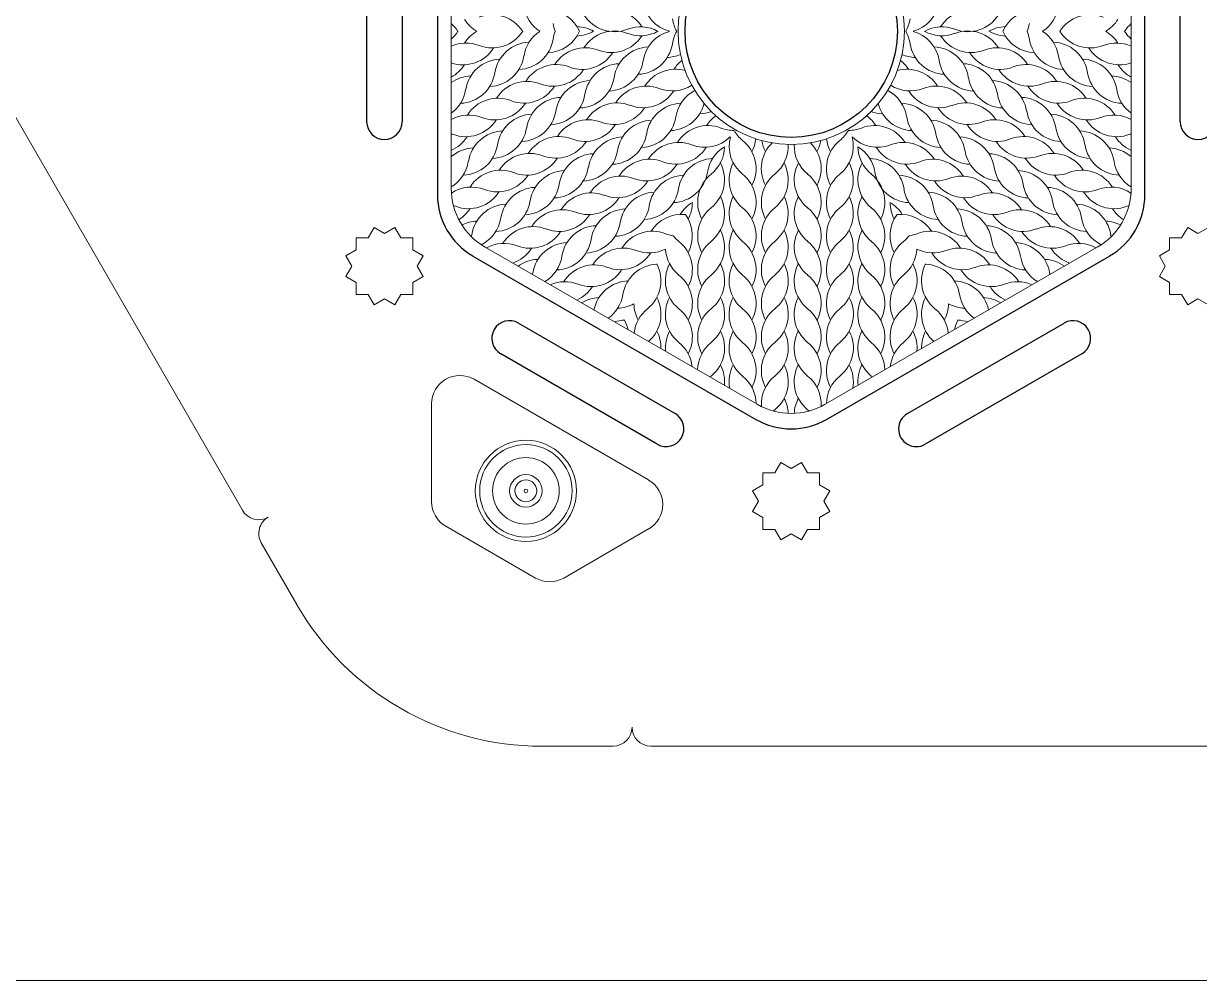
# Model space of a CAD drawing. Header units: millimetres. Extents: x -1250 to -350, y -300 to 300.
# Drawn here: x -1137.6 to -1013, y -300 to -198.6 of the extents above; entities that cross this region are included whole.
import ezdxf

# ---------------------------------------------------------------- set-up
doc = ezdxf.new("R2010")
doc.units = ezdxf.units.MM
doc.layers.get('0').update_dxf_attribs({"color": 1, "true_color": 0xff0000})
doc.layers.add('cut', color=1, linetype='Continuous', lineweight=20, true_color=0xff0000)
doc.layers.add('Vector Engrave', color=5, linetype='Continuous', lineweight=0, true_color=0x0000ff)

msp = doc.modelspace()

# ---------------------------------------------------------------- linework, layer by layer
for p, q in [((-1093.75, -182.07), (-1093.75, -216.71)), ((-1018.75, -216.71), (-1018.75, -182.07)), ((-1101.25, -208.97), (-1101.25, -189.81)), ((-1097.5, -189.81), (-1097.5, -208.97)), ((-1015, -208.97), (-1015, -189.81)), ((-1090, -223.21), (-1060, -240.53)), ((-1052.5, -240.53), (-1022.5, -223.21)), ((-1085.18, -230.32), (-1068.57, -239.9)), ((-1043.93, -239.9), (-1027.32, -230.32)), ((-1070.45, -243.15), (-1087.05, -233.57)), ((-1025.45, -233.57), (-1042.05, -243.15))]:
    msp.add_line(p, q)
msp.add_circle((-1056.25, -199.39), 11.25)
for centre, radius, start, end in [((-1099.38, -208.97), 1.88, 180, 0), ((-1013.13, -208.97), 1.88, 180, 0), ((-1086.25, -216.71), 7.5, 180, 240), ((-1026.25, -216.71), 7.5, 300, 360), ((-1086.11, -231.94), 1.88, 60, 240), ((-1026.39, -231.94), 1.88, 300, 120), ((-1069.51, -241.53), 1.88, 240, 60), ((-1056.25, -234.03), 7.5, 240, 300), ((-1042.99, -241.53), 1.88, 120, 300)]:
    msp.add_arc(centre, radius, start, end)
at = {"layer": 'cut'}
for p, q in [((-1114.43, -250.16), (-1215.56, -75)), ((-1100.47, -220.19), (-1101.11, -221.29)), ((-1099.38, -220.82), (-1100.47, -220.19)), ((-1098.28, -220.19), (-1099.38, -220.82)), ((-1097.64, -221.29), (-1098.28, -220.19)), ((-1014.22, -220.19), (-1014.86, -221.29)), ((-1013.13, -220.82), (-1014.22, -220.19)), ((-1012.03, -220.19), (-1013.13, -220.82)), ((-1101.11, -221.29), (-1102.37, -221.29)), ((-1102.37, -221.29), (-1102.37, -222.56)), ((-1096.37, -221.29), (-1097.64, -221.29)), ((-1096.37, -222.56), (-1096.37, -221.29)), ((-1014.86, -221.29), (-1016.13, -221.29)), ((-1016.13, -221.29), (-1016.13, -222.56)), ((-1102.37, -222.56), (-1103.47, -223.19)), ((-1095.28, -223.19), (-1096.37, -222.56)), ((-1016.13, -222.56), (-1017.22, -223.19)), ((-1103.47, -223.19), (-1102.84, -224.29)), ((-1102.84, -224.29), (-1103.47, -225.39)), ((-1095.91, -224.29), (-1095.28, -223.19)), ((-1095.28, -225.39), (-1095.91, -224.29)), ((-1017.22, -223.19), (-1016.59, -224.29)), ((-1016.59, -224.29), (-1017.22, -225.39)), ((-1103.47, -225.39), (-1102.37, -226.02)), ((-1096.37, -226.02), (-1095.28, -225.39)), ((-1017.22, -225.39), (-1016.13, -226.02)), ((-1102.37, -226.02), (-1102.37, -227.29)), ((-1096.37, -227.29), (-1096.37, -226.02)), ((-1016.13, -226.02), (-1016.13, -227.29)), ((-1102.37, -227.29), (-1101.11, -227.29)), ((-1101.11, -227.29), (-1100.47, -228.39)), ((-1100.47, -228.39), (-1099.38, -227.75)), ((-1099.38, -227.75), (-1098.28, -228.39)), ((-1098.28, -228.39), (-1097.64, -227.29)), ((-1097.64, -227.29), (-1096.37, -227.29)), ((-1016.13, -227.29), (-1014.86, -227.29)), ((-1014.86, -227.29), (-1014.22, -228.39)), ((-1014.22, -228.39), (-1013.13, -227.75)), ((-1013.13, -227.75), (-1012.03, -228.39)), ((-1071.37, -246.95), (-1089.88, -236.27)), ((-1094.38, -249.26), (-1094.38, -238.87)), ((-1057.35, -245.09), (-1057.98, -246.19)), ((-1056.25, -245.72), (-1057.35, -245.09)), ((-1055.15, -245.09), (-1056.25, -245.72)), ((-1054.52, -246.19), (-1055.15, -245.09)), ((-1057.98, -246.19), (-1059.25, -246.19)), ((-1059.25, -246.19), (-1059.25, -247.45)), ((-1053.25, -246.19), (-1054.52, -246.19)), ((-1053.25, -247.45), (-1053.25, -246.19)), ((-1059.25, -247.45), (-1060.35, -248.09)), ((-1060.35, -248.09), (-1059.71, -249.19)), ((-1052.15, -248.09), (-1053.25, -247.45)), ((-1052.79, -249.19), (-1052.15, -248.09)), ((-1059.71, -249.19), (-1060.35, -250.28)), ((-1052.15, -250.28), (-1052.79, -249.19)), ((-1060.35, -250.28), (-1059.25, -250.92)), ((-1053.25, -250.92), (-1052.15, -250.28)), ((-1059.25, -250.92), (-1059.25, -252.19)), ((-1053.25, -252.19), (-1053.25, -250.92)), ((-1083.37, -257.34), (-1092.88, -251.86)), ((-1071.37, -252.14), (-1080.37, -257.34)), ((-1059.25, -252.19), (-1057.98, -252.19)), ((-1057.98, -252.19), (-1057.35, -253.28)), ((-1057.35, -253.28), (-1056.25, -252.65)), ((-1056.25, -252.65), (-1055.15, -253.28)), ((-1055.15, -253.28), (-1054.52, -252.19)), ((-1054.52, -252.19), (-1053.25, -252.19)), ((-1108.65, -260.16), (-1112.43, -253.62)), ((-1082.68, -275.16), (-1075.13, -275.16)), ((-868.87, -275.16), (-1071.13, -275.16)), ((-1250, -300), (-350, -300))]:
    msp.add_line(p, q, dxfattribs=at)
for centre, radius, start, end in [((-1091.38, -238.87), 3, 60, 180), ((-1072.87, -249.55), 3, 300, 60), ((-1091.38, -249.26), 3, 180, 240), ((-1112.7, -249.16), 2, 210, 300), ((-1110.7, -252.62), 2, 120, 210), ((-1081.87, -254.74), 3, 240, 300), ((-1082.68, -245.17), 30, 210, 270), ((-1075.13, -273.16), 2, 270, 0), ((-1071.13, -273.16), 2, 180, 270)]:
    msp.add_arc(centre, radius, start, end, dxfattribs=at)
at = {"layer": 'Vector Engrave'}
for p, q in [((-1092.29, -216.04), (-1092.29, -182.74)), ((-1020.21, -182.74), (-1020.21, -216.04)), ((-1059.85, -238.92), (-1088.69, -222.28)), ((-1023.81, -222.28), (-1052.65, -238.92))]:
    msp.add_line(p, q, dxfattribs=at)
for centre, radius in [((-1056.25, -199.39), 12), ((-1084.38, -248.1), 5.36), ((-1084.38, -248.1), 4.9), ((-1084.38, -248.1), 3.53), ((-1084.38, -248.1), 1.72), ((-1084.38, -248.1), 1.16), ((-1084.38, -248.1), 0.195)]:
    msp.add_circle(centre, radius, dxfattribs=at)
for centre, radius, start, end in [((-1080.8, -196.2), 3.82, 188.7546, 236.5611), ((-1068.16, -195.7), 3.82, 188.7546, 254.6547), ((-1044.34, -195.7), 3.82, 285.3453, 351.2454), ((-1031.7, -196.2), 3.82, 303.4389, 351.2454), ((-1087.64, -196.11), 3.82, 212.1782, 239.194), ((-1087.95, -201.45), 3.82, 32.1782, 111.2454), ((-1082.18, -200.93), 3.82, 23.7523, 87.8218), ((-1074.99, -195.61), 3.82, 212.1782, 291.2454), ((-1075.31, -200.95), 3.82, 32.1782, 111.2454), ((-1065.07, -197.49), 3.82, 188.7546, 209.8627), ((-1047.43, -197.49), 3.82, 330.1373, 351.2454), ((-1037.19, -200.95), 3.82, 68.7546, 147.8218), ((-1037.51, -195.61), 3.82, 248.7546, 327.8218), ((-1030.32, -200.93), 3.82, 92.1782, 156.2477), ((-1024.55, -201.45), 3.82, 68.7546, 147.8218), ((-1024.86, -196.11), 3.82, 300.806, 327.8218), ((-1094.83, -201.43), 3.82, 32.1852, 48.4373), ((-1094.83, -197.35), 3.82, 311.5627, 327.8148), ((-1091.74, -203.21), 3.82, 87.5472, 87.8218), ((-1091.74, -195.57), 3.82, 272.1782, 272.4528), ((-1087.64, -202.67), 3.82, 120.806, 147.8218), ((-1087.95, -197.33), 3.82, 248.7546, 327.8218), ((-1080.8, -202.58), 3.82, 123.4389, 171.2454), ((-1082.18, -197.85), 3.82, 272.1782, 336.2477), ((-1077.72, -197.98), 3.82, 188.7546, 201.5953), ((-1077.72, -200.8), 3.82, 158.4047, 171.2454), ((-1079.09, -202.71), 3.82, 60.3669, 87.8218), ((-1079.09, -196.07), 3.82, 272.1782, 299.6331), ((-1074.99, -203.17), 3.82, 68.7546, 147.8218), ((-1072.22, -202.74), 3.82, 61.1807, 111.2454), ((-1072.22, -196.04), 3.82, 248.7546, 298.8193), ((-1068.16, -203.08), 3.82, 105.3453, 171.2454), ((-1065.07, -201.29), 3.82, 150.1373, 171.2454), ((-1047.43, -201.29), 3.82, 8.7546, 29.8627), ((-1044.34, -203.08), 3.82, 8.7546, 74.6547), ((-1040.28, -202.74), 3.82, 68.7546, 118.8193), ((-1040.28, -196.04), 3.82, 241.1807, 291.2454), ((-1037.51, -203.17), 3.82, 32.1782, 111.2454), ((-1033.41, -202.71), 3.82, 92.1782, 119.6331), ((-1033.41, -196.07), 3.82, 240.3669, 267.8218), ((-1030.32, -197.85), 3.82, 203.7523, 267.8218), ((-1034.78, -197.98), 3.82, 338.4047, 351.2454), ((-1034.78, -200.8), 3.82, 8.7546, 21.5953), ((-1031.7, -202.58), 3.82, 8.7546, 56.5611), ((-1024.55, -197.33), 3.82, 212.1782, 291.2454), ((-1024.86, -202.67), 3.82, 32.1782, 59.194), ((-1020.76, -195.57), 3.82, 267.5472, 267.8218), ((-1020.76, -203.21), 3.82, 92.1782, 92.4528), ((-1017.67, -201.43), 3.82, 131.5627, 147.8148), ((-1017.67, -197.35), 3.82, 212.1852, 228.4373), ((-1090.72, -204.46), 3.82, 68.7546, 114.1694), ((-1083.89, -204.36), 3.82, 92.1782, 171.2454), ((-1085.27, -199.63), 3.82, 272.1782, 351.2454), ((-1075.31, -197.82), 3.82, 248.7546, 327.8218), ((-1072.63, -200.13), 3.82, 272.1782, 351.2454), ((-1039.87, -200.13), 3.82, 188.7546, 267.8218), ((-1037.19, -197.82), 3.82, 212.1782, 291.2454), ((-1027.23, -199.63), 3.82, 188.7546, 267.8218), ((-1028.61, -204.36), 3.82, 8.7546, 87.8218), ((-1021.78, -204.46), 3.82, 65.8306, 111.2454), ((-1091.04, -199.12), 3.82, 250.9663, 327.8218), ((-1078.08, -204.95), 3.82, 68.7546, 147.8218), ((-1078.4, -199.61), 3.82, 248.7546, 327.8218), ((-1071.25, -204.86), 3.82, 92.1782, 171.2454), ((-1069.54, -198.35), 3.82, 272.1782, 293.7894), ((-1042.96, -198.35), 3.82, 246.2106, 267.8218), ((-1041.25, -204.86), 3.82, 8.7546, 87.8218), ((-1034.1, -199.61), 3.82, 212.1782, 291.2454), ((-1034.42, -204.95), 3.82, 32.1782, 111.2454), ((-1021.46, -199.12), 3.82, 212.1782, 289.0337), ((-1094.13, -200.9), 3.82, 298.8104, 327.8218), ((-1086.98, -206.15), 3.82, 92.1782, 171.2454), ((-1088.36, -201.42), 3.82, 272.1782, 351.2454), ((-1081.17, -206.73), 3.82, 68.7546, 147.8218), ((-1074.34, -206.64), 3.82, 92.1782, 171.2454), ((-1075.72, -201.91), 3.82, 272.1782, 351.2454), ((-1065.44, -205.44), 3.82, 129.0119, 147.8218), ((-1047.06, -205.44), 3.82, 32.1782, 50.9881), ((-1036.78, -201.91), 3.82, 188.7546, 267.8218), ((-1038.16, -206.64), 3.82, 8.7546, 87.8218), ((-1031.33, -206.73), 3.82, 32.1782, 111.2454), ((-1024.14, -201.42), 3.82, 188.7546, 267.8218), ((-1025.52, -206.15), 3.82, 8.7546, 87.8218), ((-1018.37, -200.9), 3.82, 212.1782, 241.1896), ((-1090.07, -207.93), 3.82, 92.1782, 125.4304), ((-1091.45, -203.2), 3.82, 272.1782, 351.2454), ((-1081.49, -201.39), 3.82, 248.7546, 327.8218), ((-1078.81, -203.7), 3.82, 272.1782, 351.2454), ((-1068.53, -207.23), 3.82, 74.4985, 147.8218), ((-1043.97, -207.23), 3.82, 32.1782, 105.5015), ((-1033.69, -203.7), 3.82, 188.7546, 267.8218), ((-1031.01, -201.39), 3.82, 212.1782, 291.2454), ((-1021.05, -203.2), 3.82, 188.7546, 267.8218), ((-1022.43, -207.93), 3.82, 54.5696, 87.8218), ((-1094.54, -204.98), 3.82, 306.0707, 351.2454), ((-1084.26, -208.52), 3.82, 68.7546, 147.8218), ((-1084.58, -203.18), 3.82, 248.7546, 327.8218), ((-1077.43, -208.43), 3.82, 92.1782, 171.2454), ((-1071.62, -209.01), 3.82, 68.7546, 147.8218), ((-1068.85, -201.89), 3.82, 248.7546, 302.4384), ((-1064.71, -209.05), 3.82, 117.5616, 171.2454), ((-1047.79, -209.05), 3.82, 8.7546, 62.4384), ((-1043.65, -201.89), 3.82, 237.5616, 291.2454), ((-1040.88, -209.01), 3.82, 32.1782, 111.2454), ((-1035.07, -208.43), 3.82, 8.7546, 87.8218), ((-1027.92, -203.18), 3.82, 212.1782, 291.2454), ((-1028.24, -208.52), 3.82, 32.1782, 111.2454), ((-1017.96, -204.98), 3.82, 188.7546, 233.9293), ((-1087.35, -210.3), 3.82, 68.7546, 147.8218), ((-1080.52, -210.21), 3.82, 92.1782, 171.2454), ((-1081.9, -205.48), 3.82, 272.1782, 351.2454), ((-1071.94, -203.67), 3.82, 248.7546, 327.8218), ((-1040.56, -203.67), 3.82, 212.1782, 291.2454), ((-1030.6, -205.48), 3.82, 188.7546, 267.8218), ((-1031.98, -210.21), 3.82, 8.7546, 87.8218), ((-1025.15, -210.3), 3.82, 32.1782, 111.2454), ((-1087.67, -204.96), 3.82, 248.7546, 327.8218), ((-1083.61, -211.99), 3.82, 92.1782, 171.2454), ((-1084.99, -207.26), 3.82, 272.1782, 351.2454), ((-1074.71, -210.8), 3.82, 68.7546, 147.8218), ((-1075.03, -205.45), 3.82, 248.7546, 327.8218), ((-1067.8, -210.83), 3.82, 92.1782, 171.2454), ((-1069.18, -206.1), 3.82, 272.1782, 345.5015), ((-1066.09, -204.32), 3.82, 272.1782, 290.9881), ((-1046.41, -204.32), 3.82, 249.0119, 267.8218), ((-1043.32, -206.1), 3.82, 194.4985, 267.8218), ((-1044.7, -210.83), 3.82, 8.7546, 87.8218), ((-1037.47, -205.45), 3.82, 212.1782, 291.2454), ((-1037.79, -210.8), 3.82, 32.1782, 111.2454), ((-1027.51, -207.26), 3.82, 188.7546, 267.8218), ((-1028.89, -211.99), 3.82, 8.7546, 87.8218), ((-1024.83, -204.96), 3.82, 212.1782, 291.2454), ((-1090.44, -212.09), 3.82, 68.7546, 118.9637), ((-1090.76, -206.74), 3.82, 248.7546, 327.8218), ((-1077.8, -212.58), 3.82, 68.7546, 147.8218), ((-1078.12, -207.24), 3.82, 248.7546, 327.8218), ((-1070.89, -212.62), 3.82, 92.1782, 171.2454), ((-1072.27, -207.89), 3.82, 272.1782, 351.2454), ((-1065.08, -213.2), 3.82, 68.7546, 147.8218), ((-1061.99, -211.42), 3.82, 126.2106, 147.8218), ((-1047.42, -213.2), 3.82, 32.1782, 111.2454), ((-1050.51, -211.42), 3.82, 32.1782, 53.7894), ((-1040.23, -207.89), 3.82, 188.7546, 267.8218), ((-1041.61, -212.62), 3.82, 8.7546, 87.8218), ((-1034.38, -207.24), 3.82, 212.1782, 291.2454), ((-1034.7, -212.58), 3.82, 32.1782, 111.2454), ((-1021.74, -206.74), 3.82, 212.1782, 291.2454), ((-1022.06, -212.09), 3.82, 61.0363, 111.2454), ((-1093.53, -213.87), 3.82, 68.7546, 71.1082), ((-1093.85, -208.53), 3.82, 294.0224, 327.8218), ((-1086.7, -213.77), 3.82, 92.1782, 171.2454), ((-1088.08, -209.04), 3.82, 272.1782, 351.2454), ((-1080.89, -214.36), 3.82, 68.7546, 147.8218), ((-1073.98, -214.4), 3.82, 92.1782, 171.2454), ((-1075.36, -209.67), 3.82, 272.1782, 351.2454), ((-1065.4, -207.86), 3.82, 248.7546, 314.6547), ((-1062.31, -206.08), 3.82, 248.7546, 269.8627), ((-1059.01, -211.55), 3.82, 165.3453, 231.2454), ((-1059.01, -207.98), 3.82, 210.1373, 231.2454), ((-1053.49, -207.98), 3.82, 308.7546, 329.8627), ((-1053.49, -211.55), 3.82, 308.7546, 14.6547), ((-1050.19, -206.08), 3.82, 270.1373, 291.2454), ((-1047.1, -207.86), 3.82, 225.3453, 291.2454), ((-1037.14, -209.67), 3.82, 188.7546, 267.8218), ((-1038.52, -214.4), 3.82, 8.7546, 87.8218), ((-1031.61, -214.36), 3.82, 32.1782, 111.2454), ((-1024.42, -209.04), 3.82, 188.7546, 267.8218), ((-1025.8, -213.77), 3.82, 8.7546, 87.8218), ((-1018.65, -208.53), 3.82, 212.1782, 245.9776), ((-1018.97, -213.87), 3.82, 108.8918, 111.2454), ((-1089.79, -215.56), 3.82, 92.1782, 130.8719), ((-1091.17, -210.83), 3.82, 272.1782, 351.2454), ((-1081.2, -209.02), 3.82, 248.7546, 327.8218), ((-1068.17, -214.99), 3.82, 68.7546, 147.8218), ((-1068.49, -209.65), 3.82, 248.7546, 327.8218), ((-1061.34, -214.9), 3.82, 121.1807, 171.2454), ((-1067.14, -211.55), 3.82, 308.7546, 358.8193), ((-1063.8, -213.94), 3.82, 332.1782, 51.2454), ((-1063.8, -210.38), 3.82, 332.1782, 353.7894), ((-1055.6, -213.94), 3.82, 134.4985, 207.8218), ((-1055.6, -210.38), 3.82, 189.0119, 207.8218), ((-1060.39, -211.55), 3.82, 308.7546, 2.4384), ((-1052.11, -211.55), 3.82, 177.5616, 231.2454), ((-1056.9, -213.94), 3.82, 332.1782, 45.5015), ((-1056.9, -210.38), 3.82, 332.1782, 350.9881), ((-1048.7, -213.94), 3.82, 128.7546, 207.8218), ((-1048.7, -210.38), 3.82, 186.2106, 207.8218), ((-1045.36, -211.55), 3.82, 181.1807, 231.2454), ((-1051.16, -214.9), 3.82, 8.7546, 58.8193), ((-1044.01, -209.65), 3.82, 212.1782, 291.2454), ((-1044.33, -214.99), 3.82, 32.1782, 111.2454), ((-1031.3, -209.02), 3.82, 212.1782, 291.2454), ((-1021.33, -210.83), 3.82, 188.7546, 267.8218), ((-1022.71, -215.56), 3.82, 49.1281, 87.8218), ((-1083.97, -216.15), 3.82, 68.7546, 147.8218), ((-1084.29, -210.81), 3.82, 248.7546, 327.8218), ((-1077.07, -216.18), 3.82, 92.1782, 171.2454), ((-1078.45, -211.45), 3.82, 272.1782, 351.2454), ((-1071.26, -216.77), 3.82, 68.7546, 147.8218), ((-1064.43, -216.68), 3.82, 92.1782, 171.2454), ((-1048.07, -216.68), 3.82, 8.7546, 87.8218), ((-1041.24, -216.77), 3.82, 32.1782, 111.2454), ((-1034.05, -211.45), 3.82, 188.7546, 267.8218), ((-1035.43, -216.18), 3.82, 8.7546, 87.8218), ((-1028.21, -210.81), 3.82, 212.1782, 291.2454), ((-1028.53, -216.15), 3.82, 32.1782, 111.2454), ((-1094.26, -212.61), 3.82, 300.9392, 351.2454), ((-1087.06, -217.93), 3.82, 68.7546, 147.8218), ((-1080.16, -217.97), 3.82, 92.1782, 171.2454), ((-1081.54, -213.24), 3.82, 272.1782, 351.2454), ((-1071.58, -211.43), 3.82, 248.7546, 327.8218), ((-1068.89, -213.73), 3.82, 272.1782, 351.2454), ((-1067.14, -215.12), 3.82, 308.7546, 27.8218), ((-1059.01, -215.12), 3.82, 152.1782, 231.2454), ((-1060.39, -215.12), 3.82, 308.7546, 27.8218), ((-1052.11, -215.12), 3.82, 152.1782, 231.2454), ((-1053.49, -215.12), 3.82, 308.7546, 27.8218), ((-1045.36, -215.12), 3.82, 152.1782, 231.2454), ((-1043.61, -213.73), 3.82, 188.7546, 267.8218), ((-1040.92, -211.43), 3.82, 212.1782, 291.2454), ((-1030.96, -213.24), 3.82, 188.7546, 267.8218), ((-1032.34, -217.97), 3.82, 8.7546, 87.8218), ((-1025.44, -217.93), 3.82, 32.1782, 111.2454), ((-1018.24, -212.61), 3.82, 188.7546, 239.0608), ((-1087.38, -212.59), 3.82, 248.7546, 327.8218), ((-1084.63, -215.02), 3.82, 272.1782, 351.2454), ((-1074.35, -218.56), 3.82, 68.7546, 147.8218), ((-1074.67, -213.21), 3.82, 248.7546, 327.8218), ((-1067.52, -218.46), 3.82, 92.1782, 171.2454), ((-1062.35, -217.51), 3.82, 128.7546, 207.8218), ((-1063.8, -217.51), 3.82, 332.1782, 51.2454), ((-1055.6, -217.51), 3.82, 128.7546, 207.8218), ((-1056.9, -217.51), 3.82, 332.1782, 51.2454), ((-1048.7, -217.51), 3.82, 128.7546, 207.8218), ((-1050.15, -217.51), 3.82, 332.1782, 51.2454), ((-1044.98, -218.46), 3.82, 8.7546, 87.8218), ((-1037.83, -213.21), 3.82, 212.1782, 291.2454), ((-1038.15, -218.56), 3.82, 32.1782, 111.2454), ((-1027.87, -215.02), 3.82, 188.7546, 267.8218), ((-1025.12, -212.59), 3.82, 212.1782, 291.2454), ((-1085.08, -216.04), 7.21, 180, 240), ((-1090.15, -219.72), 3.82, 68.7546, 123.6785), ((-1090.47, -214.37), 3.82, 248.7546, 327.8218), ((-1083.25, -219.75), 3.82, 92.1782, 171.2454), ((-1077.44, -220.34), 3.82, 68.7546, 147.8218), ((-1070.6, -220.25), 3.82, 92.1782, 171.2454), ((-1071.98, -215.52), 3.82, 272.1782, 351.2454), ((-1067.14, -218.68), 3.82, 308.7546, 27.8218), ((-1059.01, -218.68), 3.82, 152.1782, 231.2454), ((-1060.39, -218.68), 3.82, 308.7546, 27.8218), ((-1052.11, -218.68), 3.82, 152.1782, 231.2454), ((-1053.49, -218.68), 3.82, 308.7546, 27.8218), ((-1045.36, -218.68), 3.82, 152.1782, 231.2454), ((-1040.52, -215.52), 3.82, 188.7546, 267.8218), ((-1041.9, -220.25), 3.82, 8.7546, 87.8218), ((-1035.06, -220.34), 3.82, 32.1782, 111.2454), ((-1029.25, -219.75), 3.82, 8.7546, 87.8218), ((-1022.03, -214.37), 3.82, 212.1782, 291.2454), ((-1027.42, -216.04), 7.21, 300, 360), ((-1022.35, -219.72), 3.82, 56.3215, 111.2454), ((-1093.24, -221.5), 3.82, 68.7546, 71.8879), ((-1086.34, -221.53), 3.82, 92.1782, 171.2454), ((-1087.72, -216.8), 3.82, 272.1782, 351.2454), ((-1077.75, -215), 3.82, 248.7546, 327.8218), ((-1075.07, -217.3), 3.82, 272.1782, 351.2454), ((-1064.79, -220.83), 3.82, 120.3669, 147.8218), ((-1070.55, -217.51), 3.82, 332.1782, 359.6331), ((-1062.35, -221.08), 3.82, 128.7546, 207.8218), ((-1063.8, -221.08), 3.82, 332.1782, 51.2454), ((-1055.6, -221.08), 3.82, 128.7546, 207.8218), ((-1056.9, -221.08), 3.82, 332.1782, 51.2454), ((-1048.7, -221.08), 3.82, 128.7546, 207.8218), ((-1050.15, -221.08), 3.82, 332.1782, 51.2454), ((-1041.95, -217.51), 3.82, 180.3669, 207.8218), ((-1047.71, -220.83), 3.82, 32.1782, 59.6331), ((-1037.43, -217.3), 3.82, 188.7546, 267.8218), ((-1034.75, -215), 3.82, 212.1782, 291.2454), ((-1024.78, -216.8), 3.82, 188.7546, 267.8218), ((-1026.16, -221.53), 3.82, 8.7546, 87.8218), ((-1019.26, -221.5), 3.82, 108.1121, 111.2454), ((-1093.56, -216.16), 3.82, 303.0436, 327.8218), ((-1090.81, -218.59), 3.82, 296.3215, 351.2454), ((-1080.52, -222.12), 3.82, 68.7546, 147.8218), ((-1080.84, -216.78), 3.82, 248.7546, 327.8218), ((-1073.69, -222.03), 3.82, 92.1782, 171.2454), ((-1067.88, -222.62), 3.82, 83.7523, 147.8218), ((-1070.55, -221.08), 3.82, 332.1782, 36.2477), ((-1041.95, -221.08), 3.82, 143.7523, 207.8218), ((-1044.62, -222.62), 3.82, 32.1782, 96.2477), ((-1038.81, -222.03), 3.82, 8.7546, 87.8218), ((-1031.66, -216.78), 3.82, 212.1782, 291.2454), ((-1031.98, -222.12), 3.82, 32.1782, 111.2454), ((-1021.69, -218.59), 3.82, 188.7546, 243.6785), ((-1018.94, -216.16), 3.82, 212.1782, 236.9564), ((-1089.43, -223.32), 3.82, 92.1782, 116.9564), ((-1083.61, -223.91), 3.82, 68.7546, 147.8218), ((-1083.93, -218.57), 3.82, 248.7546, 327.8218), ((-1076.78, -223.81), 3.82, 92.1782, 171.2454), ((-1078.16, -219.08), 3.82, 272.1782, 351.2454), ((-1070.97, -224.4), 3.82, 68.7546, 147.8218), ((-1067.14, -222.25), 3.82, 308.7546, 27.8218), ((-1059.01, -222.25), 3.82, 152.1782, 231.2454), ((-1060.39, -222.25), 3.82, 308.7546, 27.8218), ((-1052.11, -222.25), 3.82, 152.1782, 231.2454), ((-1053.49, -222.25), 3.82, 308.7546, 27.8218), ((-1045.36, -222.25), 3.82, 152.1782, 231.2454), ((-1041.53, -224.4), 3.82, 32.1782, 111.2454), ((-1034.34, -219.08), 3.82, 188.7546, 267.8218), ((-1035.72, -223.81), 3.82, 8.7546, 87.8218), ((-1028.57, -218.57), 3.82, 212.1782, 291.2454), ((-1028.89, -223.91), 3.82, 32.1782, 111.2454), ((-1023.07, -223.32), 3.82, 63.0436, 87.8218), ((-1093.89, -220.37), 3.82, 348.1121, 351.2454), ((-1086.7, -225.69), 3.82, 68.7546, 119.0608), ((-1079.87, -225.6), 3.82, 92.1782, 171.2454), ((-1081.25, -220.87), 3.82, 272.1782, 351.2454), ((-1068.2, -217.28), 3.82, 248.7546, 261.5953), ((-1065.76, -218.68), 3.82, 218.4047, 231.2454), ((-1070.55, -224.64), 3.82, 332.1782, 51.2454), ((-1062.35, -224.64), 3.82, 128.7546, 207.8218), ((-1063.8, -224.64), 3.82, 332.1782, 51.2454), ((-1055.6, -224.64), 3.82, 128.7546, 207.8218), ((-1056.9, -224.64), 3.82, 332.1782, 51.2454), ((-1048.7, -224.64), 3.82, 128.7546, 207.8218), ((-1050.15, -224.64), 3.82, 332.1782, 51.2454), ((-1041.95, -224.64), 3.82, 128.7546, 207.8218), ((-1046.74, -218.68), 3.82, 308.7546, 321.5953), ((-1044.3, -217.28), 3.82, 278.4047, 291.2454), ((-1031.25, -220.87), 3.82, 188.7546, 267.8218), ((-1032.63, -225.6), 3.82, 8.7546, 87.8218), ((-1025.8, -225.69), 3.82, 60.9392, 111.2454), ((-1018.61, -220.37), 3.82, 188.7546, 191.8879), ((-1087.02, -220.35), 3.82, 289.1281, 327.8218), ((-1074.06, -226.19), 3.82, 68.7546, 147.8218), ((-1074.38, -220.84), 3.82, 248.7546, 327.8218), ((-1071.29, -219.06), 3.82, 248.7546, 296.5611), ((-1065.76, -222.25), 3.82, 183.4389, 231.2454), ((-1046.74, -222.25), 3.82, 308.7546, 356.5611), ((-1041.21, -219.06), 3.82, 243.4389, 291.2454), ((-1038.12, -220.84), 3.82, 212.1782, 291.2454), ((-1038.44, -226.19), 3.82, 32.1782, 111.2454), ((-1025.48, -220.35), 3.82, 212.1782, 250.8719), ((-1082.96, -227.38), 3.82, 92.1782, 125.9776), ((-1084.34, -222.65), 3.82, 301.0363, 351.2454), ((-1077.15, -227.97), 3.82, 68.7546, 147.8218), ((-1070.32, -227.88), 3.82, 92.1782, 171.2454), ((-1073.88, -225.82), 3.82, 308.7546, 27.8218), ((-1065.77, -225.82), 3.82, 152.1782, 231.2454), ((-1067.13, -225.82), 3.82, 308.7546, 27.8218), ((-1059.02, -225.82), 3.82, 152.1782, 231.2454), ((-1060.38, -225.82), 3.82, 308.7546, 27.8218), ((-1052.12, -225.82), 3.82, 152.1782, 231.2454), ((-1053.48, -225.82), 3.82, 308.7546, 27.8218), ((-1045.37, -225.82), 3.82, 152.1782, 231.2454), ((-1046.73, -225.82), 3.82, 308.7546, 27.8218), ((-1038.62, -225.82), 3.82, 152.1782, 231.2454), ((-1042.18, -227.88), 3.82, 8.7546, 87.8218), ((-1035.35, -227.97), 3.82, 32.1782, 111.2454), ((-1028.16, -222.65), 3.82, 188.7546, 238.9637), ((-1029.54, -227.38), 3.82, 54.0224, 87.8218), ((-1087.43, -224.43), 3.82, 348.8918, 351.2454), ((-1077.47, -222.63), 3.82, 248.7546, 327.8218), ((-1070.55, -228.21), 3.82, 332.1782, 51.2454), ((-1062.35, -228.21), 3.82, 128.7546, 207.8218), ((-1063.8, -228.21), 3.82, 332.1782, 51.2454), ((-1055.6, -228.21), 3.82, 128.7546, 207.8218), ((-1056.9, -228.21), 3.82, 332.1782, 51.2454), ((-1048.7, -228.21), 3.82, 128.7546, 207.8218), ((-1050.15, -228.21), 3.82, 332.1782, 51.2454), ((-1041.95, -228.21), 3.82, 128.7546, 207.8218), ((-1035.03, -222.63), 3.82, 212.1782, 291.2454), ((-1025.07, -224.43), 3.82, 188.7546, 191.1082), ((-1080.24, -229.75), 3.82, 68.7546, 113.9293), ((-1080.56, -224.41), 3.82, 294.5696, 327.8218), ((-1073.41, -229.66), 3.82, 92.1782, 169.0337), ((-1039.09, -229.66), 3.82, 10.9663, 87.8218), ((-1031.94, -224.41), 3.82, 212.1782, 245.4304), ((-1032.26, -229.75), 3.82, 66.0707, 111.2454), ((-1076.5, -231.44), 3.82, 92.1782, 121.1896), ((-1077.88, -226.71), 3.82, 305.8306, 351.2454), ((-1073.88, -229.38), 3.82, 310.9663, 27.8218), ((-1065.77, -229.38), 3.82, 152.1782, 231.2454), ((-1067.13, -229.38), 3.82, 308.7546, 27.8218), ((-1059.02, -229.38), 3.82, 152.1782, 231.2454), ((-1060.38, -229.38), 3.82, 308.7546, 27.8218), ((-1052.12, -229.38), 3.82, 152.1782, 231.2454), ((-1053.48, -229.38), 3.82, 308.7546, 27.8218), ((-1045.37, -229.38), 3.82, 152.1782, 231.2454), ((-1046.73, -229.38), 3.82, 308.7546, 27.8218), ((-1038.62, -229.38), 3.82, 152.1782, 229.0337), ((-1034.62, -226.71), 3.82, 188.7546, 234.1694), ((-1036, -231.44), 3.82, 58.8104, 87.8218), ((-1074.79, -224.93), 3.82, 272.1782, 299.194), ((-1069.1, -228.21), 3.82, 180.806, 207.8218), ((-1069.1, -231.78), 3.82, 128.7546, 174.1694), ((-1070.55, -231.78), 3.82, 332.1782, 51.2454), ((-1062.35, -231.78), 3.82, 128.7546, 207.8218), ((-1063.8, -231.78), 3.82, 332.1782, 51.2454), ((-1055.6, -231.78), 3.82, 128.7546, 207.8218), ((-1056.9, -231.78), 3.82, 332.1782, 51.2454), ((-1048.7, -231.78), 3.82, 128.7546, 207.8218), ((-1050.15, -231.78), 3.82, 332.1782, 51.2454), ((-1041.95, -231.78), 3.82, 128.7546, 207.8218), ((-1043.4, -231.78), 3.82, 5.8306, 51.2454), ((-1043.4, -228.21), 3.82, 332.1782, 359.194), ((-1037.71, -224.93), 3.82, 240.806, 267.8218), ((-1073.77, -233.82), 3.82, 92.1852, 108.4373), ((-1070.69, -232.03), 3.82, 147.5472, 147.8218), ((-1077.3, -228.21), 3.82, 332.1782, 332.4528), ((-1077.3, -231.78), 3.82, 11.5627, 27.8148), ((-1035.2, -231.78), 3.82, 152.1852, 168.4373), ((-1035.2, -228.21), 3.82, 207.5472, 207.8218), ((-1041.81, -232.03), 3.82, 32.1782, 32.4528), ((-1038.73, -233.82), 3.82, 71.5627, 87.8148), ((-1073.88, -232.95), 3.82, 358.8104, 27.8218), ((-1065.77, -232.95), 3.82, 152.1782, 185.4304), ((-1067.13, -232.95), 3.82, 308.7546, 27.8218), ((-1059.02, -232.95), 3.82, 152.1782, 231.2454), ((-1060.38, -232.95), 3.82, 308.7546, 27.8218), ((-1052.12, -232.95), 3.82, 152.1782, 231.2454), ((-1053.48, -232.95), 3.82, 308.7546, 27.8218), ((-1045.37, -232.95), 3.82, 152.1782, 231.2454), ((-1046.73, -232.95), 3.82, 354.5696, 27.8218), ((-1038.62, -232.95), 3.82, 152.1782, 181.1896), ((-1070.55, -235.35), 3.82, 6.0707, 51.2454), ((-1062.35, -235.35), 3.82, 128.7546, 178.9637), ((-1063.8, -235.35), 3.82, 332.1782, 51.2454), ((-1055.6, -235.35), 3.82, 128.7546, 207.8218), ((-1056.9, -235.35), 3.82, 332.1782, 51.2454), ((-1048.7, -235.35), 3.82, 128.7546, 207.8218), ((-1050.15, -235.35), 3.82, 1.0363, 51.2454), ((-1041.95, -235.35), 3.82, 128.7546, 173.9293), ((-1067.13, -236.52), 3.82, 354.0224, 27.8218), ((-1059.02, -236.52), 3.82, 152.1782, 190.8719), ((-1060.38, -236.52), 3.82, 308.7546, 27.8218), ((-1052.12, -236.52), 3.82, 152.1782, 231.2454), ((-1053.48, -236.52), 3.82, 349.1281, 27.8218), ((-1045.37, -236.52), 3.82, 152.1782, 185.9776), ((-1062.35, -238.91), 3.82, 128.7546, 131.1082), ((-1063.8, -238.91), 3.82, 0.9392, 51.2454), ((-1055.6, -238.91), 3.82, 128.7546, 183.6785), ((-1056.9, -238.91), 3.82, 356.3215, 51.2454), ((-1048.7, -238.91), 3.82, 128.7546, 179.0608), ((-1050.15, -238.91), 3.82, 48.8918, 51.2454), ((-1056.25, -232.68), 7.21, 240, 300), ((-1060.38, -240.09), 3.82, 3.0436, 27.8218), ((-1052.12, -240.09), 3.82, 152.1782, 176.9564), ((-1055.6, -242.48), 3.82, 128.7546, 131.8879), ((-1056.9, -242.48), 3.82, 48.1121, 51.2454)]:
    msp.add_arc(centre, radius, start, end, dxfattribs=at)

doc.saveas('drawing.dxf')
